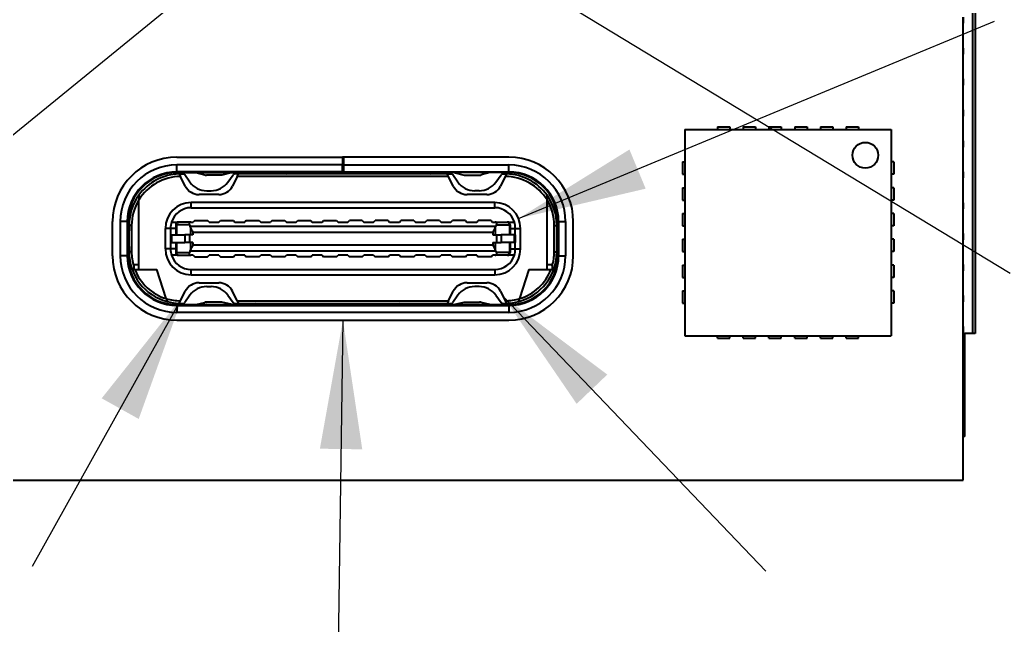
# Model space of a CAD drawing. Header units: millimetres. Extents: x 15 to 205, y 5 to 292.
# Drawn here: x 123.48 to 142.69, y 125.18 to 136.92 of the extents above; entities that cross this region are included whole.
import ezdxf

# ---------------------------------------------------------------- set-up
doc = ezdxf.new("R2010")
doc.units = ezdxf.units.MM
doc.layers.add('Annotations', color=7, linetype='Continuous')
doc.layers.add('Geometries', color=7, linetype='Continuous')
doc.dimstyles.new('ISO-25', dxfattribs={"dimtxt": 2.5, "dimasz": 2.5, "dimexe": 1.25, "dimexo": 0.625, "dimtad": 1, "dimtxsty": 'Standard', "dimcen": 2.5, "dimadec": 0, "dimazin": 0, "dimtfac": 1, "dimtmove": 0, "dimatfit": 3, "dimfxl": 1, "dimarcsym": 0})

msp = doc.modelspace()

# ---------------------------------------------------------------- linework, layer by layer
at = {"layer": 'Geometries', "linetype": 'Continuous', "lineweight": 40}
for p, q in [((141.959, 140.587), (141.959, 130.837)), ((142.011, 140.587), (142.011, 130.837)), ((141.783, 136.852), (141.783, 136.972)), ((141.783, 136.372), (141.783, 136.852)), ((141.784, 136.852), (141.783, 136.852)), ((141.784, 136.972), (141.784, 136.852)), ((141.783, 136.252), (141.783, 136.372)), ((141.784, 136.372), (141.783, 136.372)), ((141.783, 135.772), (141.783, 136.252)), ((141.784, 136.252), (141.783, 136.252)), ((141.784, 136.372), (141.784, 136.252)), ((141.783, 135.652), (141.783, 135.772)), ((141.784, 135.772), (141.783, 135.772)), ((141.784, 135.772), (141.784, 135.652)), ((141.783, 135.172), (141.783, 135.652)), ((141.784, 135.652), (141.783, 135.652)), ((141.783, 135.052), (141.783, 135.172)), ((141.784, 135.172), (141.783, 135.172)), ((141.784, 135.172), (141.784, 135.052)), ((141.783, 134.572), (141.783, 135.052)), ((141.784, 135.052), (141.783, 135.052)), ((136.383, 134.793), (136.383, 134.163)), ((136.383, 134.793), (137.013, 134.793)), ((137.013, 134.843), (137.013, 134.793)), ((137.013, 134.843), (137.253, 134.843)), ((137.013, 134.793), (137.253, 134.793)), ((137.253, 134.843), (137.253, 134.793)), ((137.253, 134.793), (137.513, 134.793)), ((137.513, 134.843), (137.753, 134.843)), ((137.513, 134.843), (137.513, 134.793)), ((137.513, 134.793), (137.753, 134.793)), ((137.753, 134.843), (137.753, 134.793)), ((137.753, 134.793), (138.013, 134.793)), ((138.013, 134.843), (138.013, 134.793)), ((138.013, 134.843), (138.253, 134.843)), ((138.013, 134.793), (138.253, 134.793)), ((138.253, 134.843), (138.253, 134.793)), ((138.253, 134.793), (138.513, 134.793)), ((138.513, 134.843), (138.513, 134.793)), ((138.513, 134.843), (138.753, 134.843)), ((138.513, 134.793), (138.753, 134.793)), ((138.753, 134.843), (138.753, 134.793)), ((138.753, 134.793), (139.013, 134.793)), ((139.013, 134.843), (139.013, 134.793)), ((139.013, 134.843), (139.253, 134.843)), ((139.013, 134.793), (139.253, 134.793)), ((139.253, 134.843), (139.253, 134.793)), ((139.253, 134.793), (139.513, 134.793)), ((139.513, 134.843), (139.753, 134.843)), ((139.513, 134.843), (139.513, 134.793)), ((139.513, 134.793), (139.753, 134.793)), ((139.753, 134.843), (139.753, 134.793)), ((139.753, 134.793), (140.383, 134.793)), ((140.383, 134.793), (140.383, 134.163)), ((141.783, 134.452), (141.783, 134.572)), ((141.784, 134.572), (141.783, 134.572)), ((141.784, 134.572), (141.784, 134.452)), ((141.783, 133.972), (141.783, 134.452)), ((141.784, 134.452), (141.783, 134.452)), ((126.527, 134.255), (129.737, 134.255)), ((129.737, 134.255), (129.737, 134.105)), ((129.757, 134.255), (129.737, 134.255)), ((129.757, 134.255), (129.757, 134.105)), ((132.967, 134.255), (129.757, 134.255)), ((136.333, 134.163), (136.333, 133.923)), ((136.333, 134.163), (136.383, 134.163)), ((136.383, 134.163), (136.383, 133.923)), ((140.433, 134.163), (140.383, 134.163)), ((140.383, 134.163), (140.383, 133.923)), ((140.433, 134.163), (140.433, 133.923)), ((129.737, 134.105), (126.527, 134.105)), ((126.527, 133.97), (126.527, 134.105)), ((126.527, 133.955), (126.527, 133.97)), ((129.737, 133.97), (126.527, 133.97)), ((126.527, 133.955), (126.578, 133.955)), ((126.578, 133.955), (126.596, 133.955)), ((126.578, 133.955), (126.578, 133.955)), ((126.578, 133.955), (126.578, 133.955)), ((126.596, 133.955), (126.897, 133.955)), ((126.597, 133.945), (126.639, 133.945)), ((126.597, 133.945), (126.597, 133.93)), ((126.897, 133.955), (127.597, 133.955)), ((126.897, 133.955), (127.065, 133.913)), ((127.597, 133.955), (127.397, 133.905)), ((127.597, 133.955), (127.698, 133.955)), ((127.698, 133.955), (127.992, 133.955)), ((127.992, 133.955), (128.619, 133.955)), ((128.062, 133.93), (128.042, 133.942)), ((128.619, 133.955), (128.662, 133.93)), ((128.619, 133.955), (129.737, 133.955)), ((129.737, 133.97), (129.737, 134.105)), ((129.737, 133.97), (129.737, 133.955)), ((129.757, 133.955), (129.737, 133.955)), ((129.757, 134.105), (132.967, 134.105)), ((129.757, 134.105), (129.757, 133.97)), ((129.757, 133.97), (129.757, 133.955)), ((129.757, 133.97), (132.967, 133.97)), ((130.875, 133.955), (129.757, 133.955)), ((130.875, 133.955), (130.832, 133.93)), ((131.502, 133.955), (130.875, 133.955)), ((131.432, 133.93), (131.452, 133.942)), ((131.796, 133.955), (131.502, 133.955)), ((131.897, 133.955), (131.796, 133.955)), ((131.897, 133.955), (132.097, 133.905)), ((132.597, 133.955), (131.897, 133.955)), ((132.597, 133.955), (132.429, 133.913)), ((132.747, 133.955), (132.597, 133.955)), ((132.898, 133.955), (132.747, 133.955)), ((132.747, 133.955), (132.747, 133.955)), ((132.855, 133.945), (132.897, 133.945)), ((132.897, 133.93), (132.897, 133.945)), ((132.916, 133.955), (132.898, 133.955)), ((132.967, 133.955), (132.916, 133.955)), ((132.916, 133.955), (132.916, 133.955)), ((132.916, 133.955), (132.916, 133.955)), ((132.967, 133.97), (132.967, 134.105)), ((132.967, 133.955), (132.967, 133.97)), ((141.783, 133.852), (141.783, 133.972)), ((141.784, 133.972), (141.783, 133.972)), ((141.784, 133.972), (141.784, 133.852)), ((126.572, 133.93), (126.597, 133.88)), ((126.597, 133.93), (126.662, 133.93)), ((126.689, 133.696), (126.597, 133.88)), ((126.779, 133.771), (126.677, 133.914)), ((127.065, 133.913), (127.096, 133.906)), ((127.096, 133.906), (127.097, 133.905)), ((127.397, 133.905), (127.097, 133.905)), ((127.515, 133.771), (127.617, 133.914)), ((127.697, 133.88), (127.605, 133.696)), ((127.722, 133.93), (127.632, 133.93)), ((127.697, 133.88), (127.722, 133.93)), ((131.797, 133.88), (127.697, 133.88)), ((128.062, 133.93), (127.722, 133.93)), ((128.662, 133.93), (128.062, 133.93)), ((130.832, 133.93), (128.662, 133.93)), ((131.432, 133.93), (130.832, 133.93)), ((131.772, 133.93), (131.432, 133.93)), ((131.797, 133.88), (131.772, 133.93)), ((131.772, 133.93), (131.862, 133.93)), ((131.889, 133.696), (131.797, 133.88)), ((131.979, 133.771), (131.877, 133.914)), ((132.097, 133.905), (132.397, 133.905)), ((132.398, 133.906), (132.397, 133.905)), ((132.398, 133.906), (132.429, 133.913)), ((132.715, 133.771), (132.817, 133.914)), ((132.897, 133.88), (132.805, 133.696)), ((132.832, 133.93), (132.897, 133.93)), ((132.922, 133.93), (132.897, 133.88)), ((136.333, 133.923), (136.383, 133.923)), ((136.383, 133.923), (136.383, 133.663)), ((140.433, 133.923), (140.383, 133.923)), ((140.383, 133.923), (140.383, 133.663)), ((141.783, 133.372), (141.783, 133.852)), ((141.784, 133.852), (141.783, 133.852)), ((127.104, 133.605), (127.19, 133.605)), ((132.39, 133.605), (132.304, 133.605)), ((136.333, 133.663), (136.333, 133.423)), ((136.333, 133.663), (136.383, 133.663)), ((136.383, 133.663), (136.383, 133.423)), ((140.433, 133.663), (140.383, 133.663)), ((140.383, 133.663), (140.383, 133.423)), ((140.433, 133.663), (140.433, 133.423)), ((125.787, 133.517), (125.787, 133.427)), ((125.787, 132.175), (125.787, 133.427)), ((132.692, 133.375), (126.802, 133.375)), ((126.802, 133.275), (126.802, 133.375)), ((127.337, 133.53), (126.957, 133.53)), ((132.537, 133.53), (132.157, 133.53)), ((132.692, 133.275), (132.692, 133.375)), ((133.707, 133.427), (133.707, 133.517)), ((133.707, 132.175), (133.707, 133.427)), ((136.333, 133.423), (136.383, 133.423)), ((136.383, 133.423), (136.383, 133.163)), ((140.433, 133.423), (140.383, 133.423)), ((140.383, 133.423), (140.383, 133.163)), ((141.783, 133.252), (141.783, 133.372)), ((141.784, 133.372), (141.783, 133.372)), ((141.784, 133.372), (141.784, 133.252)), ((126.802, 133.275), (132.692, 133.275)), ((141.783, 132.772), (141.783, 133.252)), ((141.784, 133.252), (141.783, 133.252)), ((125.277, 132.345), (125.277, 133.005)), ((125.562, 133.005), (125.427, 133.005)), ((125.427, 133.005), (125.427, 132.345)), ((125.562, 133.005), (125.577, 133.005)), ((125.562, 133.005), (125.562, 132.345)), ((125.577, 133.005), (125.577, 132.825)), ((126.42, 132.995), (126.527, 132.995)), ((126.527, 132.995), (126.552, 132.995)), ((126.552, 132.995), (126.562, 132.995)), ((126.795, 132.995), (126.562, 132.995)), ((126.795, 132.995), (126.802, 132.995)), ((126.802, 132.995), (126.842, 132.995)), ((126.872, 133.025), (126.842, 132.995)), ((126.872, 133.025), (127.122, 133.025)), ((127.152, 132.995), (127.122, 133.025)), ((127.152, 132.995), (127.342, 132.995)), ((127.342, 132.995), (127.372, 133.025)), ((127.372, 133.025), (127.622, 133.025)), ((127.622, 133.025), (127.652, 132.995)), ((127.652, 132.995), (127.842, 132.995)), ((127.872, 133.025), (127.842, 132.995)), ((127.872, 133.025), (128.122, 133.025)), ((128.122, 133.025), (128.152, 132.995)), ((128.152, 132.995), (128.342, 132.995)), ((128.372, 133.025), (128.342, 132.995)), ((128.372, 133.025), (128.622, 133.025)), ((128.622, 133.025), (128.652, 132.995)), ((128.652, 132.995), (128.842, 132.995)), ((128.842, 132.995), (128.872, 133.025)), ((128.872, 133.025), (129.122, 133.025)), ((129.122, 133.025), (129.152, 132.995)), ((129.152, 132.995), (129.342, 132.995)), ((129.342, 132.995), (129.372, 133.025)), ((129.372, 133.025), (129.622, 133.025)), ((129.622, 133.025), (129.652, 132.995)), ((129.652, 132.995), (129.842, 132.995)), ((129.842, 132.995), (129.872, 133.025)), ((130.122, 133.025), (129.872, 133.025)), ((130.122, 133.025), (130.152, 132.995)), ((130.152, 132.995), (130.342, 132.995)), ((130.342, 132.995), (130.372, 133.025)), ((130.622, 133.025), (130.372, 133.025)), ((130.622, 133.025), (130.652, 132.995)), ((130.652, 132.995), (130.842, 132.995)), ((130.842, 132.995), (130.872, 133.025)), ((131.122, 133.025), (130.872, 133.025)), ((131.122, 133.025), (131.152, 132.995)), ((131.152, 132.995), (131.342, 132.995)), ((131.342, 132.995), (131.372, 133.025)), ((131.622, 133.025), (131.372, 133.025)), ((131.622, 133.025), (131.652, 132.995)), ((131.652, 132.995), (131.842, 132.995)), ((131.842, 132.995), (131.872, 133.025)), ((132.122, 133.025), (131.872, 133.025)), ((132.122, 133.025), (132.152, 132.995)), ((132.152, 132.995), (132.342, 132.995)), ((132.342, 132.995), (132.372, 133.025)), ((132.622, 133.025), (132.372, 133.025)), ((132.622, 133.025), (132.652, 132.995)), ((132.652, 132.995), (132.699, 132.995)), ((132.699, 132.995), (132.932, 132.995)), ((132.942, 132.995), (132.932, 132.995)), ((132.967, 132.995), (132.942, 132.995)), ((132.967, 132.995), (133.074, 132.995)), ((133.917, 133.005), (133.917, 132.825)), ((133.932, 133.005), (133.917, 133.005)), ((133.932, 133.005), (134.067, 133.005)), ((133.932, 133.005), (133.932, 132.345)), ((134.067, 133.005), (134.067, 132.345)), ((134.217, 132.345), (134.217, 133.005)), ((136.333, 133.163), (136.383, 133.163)), ((136.333, 133.163), (136.333, 132.923)), ((136.383, 133.163), (136.383, 132.923)), ((140.433, 133.163), (140.383, 133.163)), ((140.383, 133.163), (140.383, 132.923)), ((140.433, 133.163), (140.433, 132.923)), ((125.577, 132.825), (125.577, 132.525)), ((125.597, 132.825), (125.577, 132.825)), ((125.647, 132.93), (125.597, 132.93)), ((125.597, 132.93), (125.597, 132.825)), ((125.597, 132.525), (125.597, 132.825)), ((125.647, 132.93), (125.647, 132.42)), ((126.302, 132.475), (126.302, 132.875)), ((126.402, 132.875), (126.302, 132.875)), ((126.402, 132.875), (126.402, 132.75)), ((126.502, 132.875), (126.402, 132.875)), ((126.502, 132.945), (126.515, 132.945)), ((126.502, 132.945), (126.502, 132.875)), ((126.502, 132.875), (126.502, 132.75)), ((126.515, 132.945), (126.515, 132.75)), ((126.767, 132.945), (126.515, 132.945)), ((126.767, 132.945), (126.78, 132.92)), ((126.78, 132.92), (132.715, 132.92)), ((126.79, 132.893), (126.79, 132.75)), ((126.837, 132.8), (126.837, 132.75)), ((126.837, 132.8), (132.657, 132.8)), ((132.657, 132.8), (132.657, 132.75)), ((132.704, 132.893), (132.704, 132.75)), ((132.727, 132.945), (132.715, 132.92)), ((132.727, 132.945), (132.979, 132.945)), ((132.992, 132.945), (132.979, 132.945)), ((132.979, 132.945), (132.979, 132.75)), ((132.992, 132.945), (132.992, 132.875)), ((132.992, 132.875), (133.092, 132.875)), ((132.992, 132.875), (132.992, 132.75)), ((133.092, 132.75), (133.092, 132.875)), ((133.092, 132.875), (133.192, 132.875)), ((133.192, 132.475), (133.192, 132.875)), ((133.847, 132.93), (133.897, 132.93)), ((133.847, 132.42), (133.847, 132.93)), ((133.897, 132.825), (133.897, 132.93)), ((133.897, 132.825), (133.917, 132.825)), ((133.897, 132.525), (133.897, 132.825)), ((133.917, 132.825), (133.917, 132.525)), ((136.333, 132.923), (136.383, 132.923)), ((136.383, 132.923), (136.383, 132.663)), ((140.433, 132.923), (140.383, 132.923)), ((140.383, 132.923), (140.383, 132.663)), ((126.423, 132.75), (126.402, 132.75)), ((126.402, 132.75), (126.402, 132.6)), ((126.402, 132.6), (126.402, 132.475)), ((126.423, 132.6), (126.402, 132.6)), ((126.423, 132.75), (126.423, 132.6)), ((126.423, 132.75), (126.502, 132.75)), ((126.423, 132.6), (126.502, 132.6)), ((126.502, 132.75), (126.515, 132.75)), ((126.502, 132.6), (126.515, 132.6)), ((126.502, 132.6), (126.502, 132.475)), ((126.515, 132.75), (126.677, 132.75)), ((126.515, 132.6), (126.515, 132.405)), ((126.515, 132.6), (126.677, 132.6)), ((126.77, 132.75), (126.677, 132.75)), ((126.677, 132.75), (126.677, 132.6)), ((126.77, 132.6), (126.677, 132.6)), ((126.77, 132.75), (126.77, 132.6)), ((126.79, 132.75), (126.77, 132.75)), ((126.79, 132.6), (126.77, 132.6)), ((126.837, 132.75), (126.79, 132.75)), ((126.837, 132.6), (126.79, 132.6)), ((126.79, 132.6), (126.79, 132.457)), ((126.837, 132.6), (126.837, 132.55)), ((132.657, 132.75), (132.704, 132.75)), ((132.657, 132.6), (132.704, 132.6)), ((132.657, 132.6), (132.657, 132.55)), ((132.704, 132.75), (132.724, 132.75)), ((132.704, 132.6), (132.704, 132.457)), ((132.704, 132.6), (132.724, 132.6)), ((132.724, 132.75), (132.724, 132.6)), ((132.724, 132.75), (132.817, 132.75)), ((132.724, 132.6), (132.817, 132.6)), ((132.979, 132.75), (132.817, 132.75)), ((132.817, 132.75), (132.817, 132.6)), ((132.979, 132.6), (132.817, 132.6)), ((132.992, 132.75), (132.979, 132.75)), ((132.979, 132.6), (132.979, 132.405)), ((132.992, 132.6), (132.979, 132.6)), ((133.071, 132.75), (132.992, 132.75)), ((132.992, 132.6), (132.992, 132.475)), ((133.071, 132.6), (132.992, 132.6)), ((133.071, 132.75), (133.092, 132.75)), ((133.071, 132.75), (133.071, 132.6)), ((133.071, 132.6), (133.092, 132.6)), ((133.092, 132.75), (133.092, 132.6)), ((133.092, 132.475), (133.092, 132.6)), ((136.333, 132.663), (136.333, 132.423)), ((136.333, 132.663), (136.383, 132.663)), ((136.383, 132.663), (136.383, 132.423)), ((140.433, 132.663), (140.383, 132.663)), ((140.383, 132.663), (140.383, 132.423)), ((140.433, 132.663), (140.433, 132.423)), ((141.783, 132.652), (141.783, 132.772)), ((141.784, 132.772), (141.783, 132.772)), ((141.783, 132.172), (141.783, 132.652)), ((141.784, 132.652), (141.783, 132.652)), ((141.784, 132.772), (141.784, 132.652)), ((125.577, 132.525), (125.597, 132.525)), ((125.577, 132.525), (125.577, 132.345)), ((125.597, 132.525), (125.597, 132.42)), ((125.647, 132.42), (125.597, 132.42)), ((126.402, 132.475), (126.302, 132.475)), ((126.502, 132.475), (126.402, 132.475)), ((126.502, 132.475), (126.502, 132.405)), ((126.502, 132.405), (126.515, 132.405)), ((126.515, 132.405), (126.767, 132.405)), ((126.78, 132.43), (126.767, 132.405)), ((132.715, 132.43), (126.78, 132.43)), ((132.657, 132.55), (126.837, 132.55)), ((132.715, 132.43), (132.727, 132.405)), ((132.979, 132.405), (132.727, 132.405)), ((132.992, 132.405), (132.979, 132.405)), ((132.992, 132.475), (133.092, 132.475)), ((132.992, 132.475), (132.992, 132.405)), ((133.092, 132.475), (133.192, 132.475)), ((133.847, 132.42), (133.897, 132.42)), ((133.917, 132.525), (133.897, 132.525)), ((133.897, 132.42), (133.897, 132.525)), ((133.917, 132.525), (133.917, 132.345)), ((136.333, 132.423), (136.383, 132.423)), ((136.383, 132.423), (136.383, 132.163)), ((140.433, 132.423), (140.383, 132.423)), ((140.383, 132.423), (140.383, 132.163)), ((125.562, 132.345), (125.427, 132.345)), ((125.577, 132.345), (125.562, 132.345)), ((126.527, 132.355), (126.42, 132.355)), ((126.552, 132.355), (126.527, 132.355)), ((126.552, 132.355), (126.562, 132.355)), ((126.562, 132.355), (126.795, 132.355)), ((126.842, 132.355), (126.795, 132.355)), ((126.842, 132.355), (126.872, 132.325)), ((126.872, 132.325), (127.122, 132.325)), ((127.122, 132.325), (127.152, 132.355)), ((127.342, 132.355), (127.152, 132.355)), ((127.342, 132.355), (127.372, 132.325)), ((127.372, 132.325), (127.622, 132.325)), ((127.622, 132.325), (127.652, 132.355)), ((127.842, 132.355), (127.652, 132.355)), ((127.842, 132.355), (127.872, 132.325)), ((128.122, 132.325), (127.872, 132.325)), ((128.122, 132.325), (128.152, 132.355)), ((128.342, 132.355), (128.152, 132.355)), ((128.342, 132.355), (128.372, 132.325)), ((128.622, 132.325), (128.372, 132.325)), ((128.622, 132.325), (128.652, 132.355)), ((128.842, 132.355), (128.652, 132.355)), ((128.842, 132.355), (128.872, 132.325)), ((129.122, 132.325), (128.872, 132.325)), ((129.122, 132.325), (129.152, 132.355)), ((129.342, 132.355), (129.152, 132.355)), ((129.342, 132.355), (129.372, 132.325)), ((129.622, 132.325), (129.372, 132.325)), ((129.622, 132.325), (129.652, 132.355)), ((129.842, 132.355), (129.652, 132.355)), ((129.842, 132.355), (129.872, 132.325)), ((130.122, 132.325), (129.872, 132.325)), ((130.122, 132.325), (130.152, 132.355)), ((130.342, 132.355), (130.152, 132.355)), ((130.342, 132.355), (130.372, 132.325)), ((130.622, 132.325), (130.372, 132.325)), ((130.622, 132.325), (130.652, 132.355)), ((130.842, 132.355), (130.652, 132.355)), ((130.842, 132.355), (130.872, 132.325)), ((131.122, 132.325), (130.872, 132.325)), ((131.122, 132.325), (131.152, 132.355)), ((131.342, 132.355), (131.152, 132.355)), ((131.342, 132.355), (131.372, 132.325)), ((131.622, 132.325), (131.372, 132.325)), ((131.622, 132.325), (131.652, 132.355)), ((131.842, 132.355), (131.652, 132.355)), ((131.842, 132.355), (131.872, 132.325)), ((132.122, 132.325), (131.872, 132.325)), ((132.122, 132.325), (132.152, 132.355)), ((132.342, 132.355), (132.152, 132.355)), ((132.342, 132.355), (132.372, 132.325)), ((132.622, 132.325), (132.372, 132.325)), ((132.622, 132.325), (132.652, 132.355)), ((132.699, 132.355), (132.652, 132.355)), ((132.932, 132.355), (132.699, 132.355)), ((132.942, 132.355), (132.932, 132.355)), ((132.942, 132.355), (132.967, 132.355)), ((133.074, 132.355), (132.967, 132.355)), ((133.917, 132.345), (133.932, 132.345)), ((133.932, 132.345), (134.067, 132.345)), ((125.687, 132.175), (125.687, 132.148)), ((125.687, 132.175), (125.787, 132.175)), ((125.687, 132.148), (125.687, 132.075)), ((125.687, 132.075), (125.712, 132.075)), ((125.712, 132.075), (125.787, 132.075)), ((125.787, 132.075), (125.787, 132.175)), ((125.787, 132.075), (126.137, 132.075)), ((126.318, 131.512), (126.137, 132.075)), ((126.802, 131.975), (126.802, 132.075)), ((126.802, 132.075), (132.692, 132.075)), ((132.692, 132.075), (132.692, 131.975)), ((133.357, 132.075), (133.176, 131.512)), ((133.357, 132.075), (133.707, 132.075)), ((133.707, 132.175), (133.807, 132.175)), ((133.707, 132.075), (133.707, 132.175)), ((133.707, 132.075), (133.782, 132.075)), ((133.782, 132.075), (133.807, 132.075)), ((133.807, 132.175), (133.807, 132.148)), ((133.807, 132.148), (133.807, 132.075)), ((136.333, 132.163), (136.333, 131.923)), ((136.333, 132.163), (136.383, 132.163)), ((136.383, 132.163), (136.383, 131.923)), ((140.433, 132.163), (140.383, 132.163)), ((140.383, 132.163), (140.383, 131.923)), ((140.433, 132.163), (140.433, 131.923)), ((141.783, 132.052), (141.783, 132.172)), ((141.784, 132.172), (141.783, 132.172)), ((141.783, 131.572), (141.783, 132.052)), ((141.784, 132.052), (141.783, 132.052)), ((141.784, 132.172), (141.784, 132.052)), ((126.802, 131.975), (132.692, 131.975)), ((126.957, 131.82), (127.337, 131.82)), ((132.157, 131.82), (132.537, 131.82)), ((136.333, 131.923), (136.383, 131.923)), ((136.383, 131.923), (136.383, 131.663)), ((140.433, 131.923), (140.383, 131.923)), ((140.383, 131.923), (140.383, 131.663)), ((126.597, 131.47), (126.689, 131.654)), ((127.104, 131.745), (127.19, 131.745)), ((127.697, 131.47), (127.605, 131.654)), ((131.797, 131.47), (131.889, 131.654)), ((132.39, 131.745), (132.304, 131.745)), ((132.805, 131.654), (132.897, 131.47)), ((136.333, 131.663), (136.333, 131.423)), ((136.333, 131.663), (136.383, 131.663)), ((136.383, 131.663), (136.383, 131.423)), ((140.433, 131.663), (140.383, 131.663)), ((140.383, 131.663), (140.383, 131.423)), ((140.433, 131.663), (140.433, 131.423)), ((126.318, 131.512), (126.336, 131.455)), ((126.572, 131.421), (126.597, 131.47)), ((126.779, 131.579), (126.677, 131.437)), ((126.897, 131.395), (127.065, 131.437)), ((127.096, 131.445), (127.065, 131.437)), ((127.096, 131.445), (127.097, 131.445)), ((127.397, 131.445), (127.097, 131.445)), ((127.597, 131.395), (127.397, 131.445)), ((127.515, 131.579), (127.617, 131.437)), ((127.697, 131.47), (131.797, 131.47)), ((127.697, 131.47), (127.722, 131.42)), ((131.797, 131.47), (131.772, 131.42)), ((131.979, 131.579), (131.877, 131.437)), ((131.897, 131.395), (132.097, 131.445)), ((132.097, 131.445), (132.397, 131.445)), ((132.398, 131.445), (132.397, 131.445)), ((132.429, 131.437), (132.398, 131.445)), ((132.597, 131.395), (132.429, 131.437)), ((132.715, 131.579), (132.817, 131.437)), ((132.897, 131.47), (132.922, 131.421)), ((133.158, 131.455), (133.176, 131.512)), ((141.783, 131.452), (141.783, 131.572)), ((141.784, 131.572), (141.783, 131.572)), ((141.783, 130.972), (141.783, 131.452)), ((141.784, 131.452), (141.783, 131.452)), ((141.784, 131.572), (141.784, 131.452)), ((126.527, 131.395), (126.596, 131.395)), ((126.527, 131.395), (126.527, 131.381)), ((126.527, 131.381), (132.967, 131.381)), ((126.527, 131.381), (126.527, 131.245)), ((132.967, 131.245), (126.527, 131.245)), ((126.596, 131.395), (126.897, 131.395)), ((126.597, 131.42), (126.597, 131.405)), ((126.597, 131.42), (126.662, 131.42)), ((126.597, 131.405), (126.639, 131.405)), ((126.897, 131.395), (127.597, 131.395)), ((127.597, 131.395), (127.698, 131.395)), ((127.632, 131.42), (127.722, 131.42)), ((127.698, 131.395), (127.992, 131.395)), ((127.722, 131.42), (128.062, 131.42)), ((127.992, 131.395), (128.619, 131.395)), ((128.062, 131.42), (128.042, 131.409)), ((128.062, 131.42), (128.662, 131.42)), ((128.619, 131.395), (128.662, 131.42)), ((128.619, 131.395), (130.875, 131.395)), ((128.662, 131.42), (130.832, 131.42)), ((130.875, 131.395), (130.832, 131.42)), ((130.832, 131.42), (131.432, 131.42)), ((130.875, 131.395), (131.502, 131.395)), ((131.432, 131.42), (131.772, 131.42)), ((131.432, 131.42), (131.452, 131.409)), ((131.502, 131.395), (131.796, 131.395)), ((131.772, 131.42), (131.862, 131.42)), ((131.796, 131.395), (131.897, 131.395)), ((131.897, 131.395), (132.597, 131.395)), ((132.597, 131.395), (132.898, 131.395)), ((132.832, 131.42), (132.897, 131.42)), ((132.855, 131.405), (132.897, 131.405)), ((132.897, 131.405), (132.897, 131.42)), ((132.898, 131.395), (132.916, 131.395)), ((132.916, 131.395), (132.967, 131.395)), ((132.916, 131.395), (132.916, 131.395)), ((132.916, 131.395), (132.916, 131.395)), ((132.967, 131.395), (132.967, 131.381)), ((132.967, 131.381), (132.967, 131.245)), ((136.333, 131.423), (136.383, 131.423)), ((136.383, 131.423), (136.383, 130.793)), ((140.433, 131.423), (140.383, 131.423)), ((140.383, 131.423), (140.383, 130.793)), ((126.527, 131.095), (132.967, 131.095)), ((141.783, 130.852), (141.783, 130.972)), ((141.784, 130.972), (141.783, 130.972)), ((141.784, 130.972), (141.784, 130.852)), ((136.383, 130.793), (137.013, 130.793)), ((137.013, 130.793), (137.253, 130.793)), ((137.013, 130.743), (137.013, 130.793)), ((137.013, 130.743), (137.253, 130.743)), ((137.253, 130.793), (137.513, 130.793)), ((137.253, 130.743), (137.253, 130.793)), ((137.513, 130.743), (137.513, 130.793)), ((137.513, 130.793), (137.753, 130.793)), ((137.513, 130.743), (137.753, 130.743)), ((137.753, 130.743), (137.753, 130.793)), ((137.753, 130.793), (138.013, 130.793)), ((138.013, 130.793), (138.253, 130.793)), ((138.013, 130.743), (138.013, 130.793)), ((138.013, 130.743), (138.253, 130.743)), ((138.253, 130.793), (138.513, 130.793)), ((138.253, 130.743), (138.253, 130.793)), ((138.513, 130.743), (138.513, 130.793)), ((138.513, 130.793), (138.753, 130.793)), ((138.513, 130.743), (138.753, 130.743)), ((138.753, 130.743), (138.753, 130.793)), ((138.753, 130.793), (139.013, 130.793)), ((139.013, 130.743), (139.013, 130.793)), ((139.013, 130.793), (139.253, 130.793)), ((139.013, 130.743), (139.253, 130.743)), ((139.253, 130.743), (139.253, 130.793)), ((139.253, 130.793), (139.513, 130.793)), ((139.513, 130.793), (139.753, 130.793)), ((139.513, 130.743), (139.513, 130.793)), ((139.513, 130.743), (139.753, 130.743)), ((139.753, 130.793), (140.383, 130.793)), ((139.753, 130.743), (139.753, 130.793)), ((141.783, 130.837), (141.783, 130.852)), ((141.784, 130.852), (141.783, 130.852)), ((141.783, 130.372), (141.783, 130.837)), ((141.783, 130.837), (141.811, 130.837)), ((141.811, 128.837), (141.811, 130.837)), ((141.959, 130.837), (141.811, 130.837)), ((142.011, 130.837), (141.959, 130.837)), ((141.783, 130.252), (141.783, 130.372)), ((141.784, 130.372), (141.783, 130.372)), ((141.784, 130.372), (141.784, 130.252)), ((141.783, 129.772), (141.783, 130.252)), ((141.784, 130.252), (141.783, 130.252)), ((141.783, 129.652), (141.783, 129.772)), ((141.784, 129.772), (141.783, 129.772)), ((141.784, 129.772), (141.784, 129.652)), ((141.783, 129.172), (141.783, 129.652)), ((141.784, 129.652), (141.783, 129.652)), ((141.783, 129.052), (141.783, 129.172)), ((141.784, 129.172), (141.783, 129.172)), ((141.784, 129.172), (141.784, 129.052)), ((141.783, 128.837), (141.783, 129.052)), ((141.784, 129.052), (141.783, 129.052)), ((141.783, 127.993), (141.783, 128.837)), ((141.811, 128.837), (141.783, 128.837)), ((117.783, 127.993), (141.783, 127.993))]:
    msp.add_line(p, q, dxfattribs=at)
at = {"layer": 'Geometries', "linetype": 'Continuous', "lineweight": 40, "flags": 128}
for points in [[(126.795, 132.995), (126.791, 132.995), (126.786, 132.994), (126.783, 132.994), (126.78, 132.993), (126.778, 132.992), (126.775, 132.99), (126.772, 132.989), (126.77, 132.987), (126.768, 132.985), (126.766, 132.983), (126.765, 132.981), (126.763, 132.978), (126.762, 132.974), (126.762, 132.971), (126.761, 132.967), (126.762, 132.964), (126.762, 132.959), (126.763, 132.954), (126.765, 132.95), (126.767, 132.945)], [(132.727, 132.945), (132.729, 132.95), (132.731, 132.954), (132.732, 132.959), (132.732, 132.964), (132.733, 132.967), (132.732, 132.971), (132.732, 132.974), (132.731, 132.978), (132.729, 132.981), (132.728, 132.983), (132.726, 132.985), (132.724, 132.987), (132.722, 132.989), (132.719, 132.99), (132.717, 132.992), (132.714, 132.993), (132.711, 132.994), (132.708, 132.994), (132.703, 132.995), (132.699, 132.995)], [(126.79, 132.893), (126.788, 132.901), (126.785, 132.908), (126.782, 132.914), (126.78, 132.92)], [(126.79, 132.893), (126.792, 132.887), (126.794, 132.881), (126.797, 132.874), (126.8, 132.867), (126.804, 132.86), (126.808, 132.852), (126.812, 132.843), (126.817, 132.835), (126.822, 132.826), (126.827, 132.818), (126.832, 132.809), (126.835, 132.802), (126.837, 132.8)], [(132.657, 132.8), (132.659, 132.802), (132.662, 132.809), (132.667, 132.818), (132.672, 132.826), (132.677, 132.835), (132.682, 132.843), (132.686, 132.852), (132.69, 132.86), (132.694, 132.867), (132.697, 132.874), (132.7, 132.881), (132.702, 132.887), (132.704, 132.893)], [(132.704, 132.893), (132.707, 132.901), (132.709, 132.908), (132.712, 132.914), (132.715, 132.92)], [(126.767, 132.405), (126.765, 132.401), (126.763, 132.396), (126.762, 132.392), (126.762, 132.387), (126.761, 132.383), (126.762, 132.38), (126.762, 132.376), (126.763, 132.373), (126.765, 132.37), (126.766, 132.368), (126.768, 132.365), (126.77, 132.363), (126.772, 132.362), (126.775, 132.36), (126.778, 132.359), (126.78, 132.358), (126.783, 132.357), (126.786, 132.356), (126.791, 132.356), (126.795, 132.355)], [(126.78, 132.43), (126.782, 132.436), (126.785, 132.443), (126.788, 132.45), (126.79, 132.457)], [(126.837, 132.55), (126.835, 132.548), (126.83, 132.539), (126.825, 132.53), (126.82, 132.52), (126.814, 132.511), (126.81, 132.502), (126.805, 132.493), (126.802, 132.486), (126.798, 132.48), (126.796, 132.473), (126.793, 132.467), (126.791, 132.46), (126.79, 132.457)], [(132.704, 132.457), (132.702, 132.463), (132.7, 132.47), (132.697, 132.477), (132.694, 132.483), (132.69, 132.49), (132.686, 132.499), (132.682, 132.507), (132.677, 132.516), (132.672, 132.524), (132.667, 132.533), (132.662, 132.541), (132.659, 132.548), (132.657, 132.55)], [(132.699, 132.355), (132.703, 132.356), (132.708, 132.356), (132.711, 132.357), (132.714, 132.358), (132.717, 132.359), (132.719, 132.36), (132.722, 132.362), (132.724, 132.363), (132.726, 132.365), (132.728, 132.368), (132.729, 132.37), (132.731, 132.373), (132.732, 132.376), (132.732, 132.38), (132.733, 132.383), (132.732, 132.387), (132.732, 132.392), (132.731, 132.396), (132.729, 132.401), (132.727, 132.405)], [(132.715, 132.43), (132.712, 132.436), (132.709, 132.443), (132.707, 132.45), (132.704, 132.457)]]:
    msp.add_lwpolyline(points, dxfattribs=at)
at = {"layer": 'Geometries', "linetype": 'Continuous', "lineweight": 40}
msp.add_circle((139.883, 134.293), 0.25, dxfattribs=at)
for centre, radius, start, end in [((126.527, 133.005), 1.25, 90, 180), ((132.967, 133.005), 1.25, 0, 90), ((126.527, 133.005), 1.1, 90, 180), ((126.527, 133.005), 0.965, 90, 180), ((126.527, 133.005), 0.95, 90, 180), ((126.596, 133.855), 0.1, 64.1581, 90), ((126.596, 133.855), 0.1, 48.5904, 64.1581), ((127.698, 133.855), 0.1, 90, 131.4096), ((127.992, 133.855), 0.1, 60, 90), ((131.502, 133.855), 0.1, 90, 120), ((131.796, 133.855), 0.1, 48.5904, 90), ((132.898, 133.855), 0.1, 115.8419, 131.4096), ((132.898, 133.855), 0.1, 90, 115.8419), ((132.967, 133.005), 1.1, 0, 90), ((132.967, 133.005), 0.965, 0, 90), ((132.967, 133.005), 0.95, 0, 90), ((126.597, 132.93), 1, 91.4237, 144.0959), ((126.597, 132.93), 0.95, 90, 148.4991), ((126.597, 132.93), 1, 90, 91.4237), ((126.596, 133.855), 0.1, 35.7734, 48.5904), ((127.104, 134.005), 0.4, 215.7734, 270), ((127.104, 134.005), 0.1, 246.7483, 265.1792), ((127.19, 134.005), 0.4, 270, 324.2266), ((127.698, 133.855), 0.1, 131.4096, 144.2266), ((131.796, 133.855), 0.1, 35.7734, 48.5904), ((132.304, 134.005), 0.4, 215.7734, 270), ((132.39, 134.005), 0.4, 270, 324.2266), ((132.39, 134.005), 0.1, 274.8208, 293.2517), ((132.898, 133.855), 0.1, 131.4096, 144.2266), ((132.897, 132.93), 1, 88.5763, 90), ((132.897, 132.93), 0.95, 31.5009, 90), ((132.897, 132.93), 1, 35.9041, 88.5763), ((126.957, 133.83), 0.3, 206.5651, 270), ((127.337, 133.83), 0.3, 270, 333.4349), ((132.157, 133.83), 0.3, 206.5651, 270), ((132.537, 133.83), 0.3, 270, 333.4349), ((126.597, 132.93), 1, 144.0959, 180), ((126.597, 132.93), 0.95, 148.4991, 180), ((126.802, 132.875), 0.5, 90, 180), ((132.692, 132.875), 0.5, 0, 90), ((132.897, 132.93), 1, 0, 35.9041), ((132.897, 132.93), 0.95, 0, 31.5009), ((126.802, 132.875), 0.4, 90, 162.5424), ((132.692, 132.875), 0.4, 17.4576, 90), ((126.802, 132.875), 0.4, 162.5424, 180), ((126.552, 132.945), 0.05, 125.0924, 180), ((126.802, 132.875), 0.3, 156.4218, 158.3026), ((126.552, 132.945), 0.05, 90, 125.0924), ((132.942, 132.945), 0.05, 54.9076, 90), ((132.692, 132.875), 0.3, 21.6974, 23.5782), ((132.942, 132.945), 0.05, 0, 54.9076), ((132.692, 132.875), 0.4, 0, 17.4576), ((126.597, 132.42), 1, 180, 254.875), ((126.597, 132.42), 0.95, 180, 196.6856), ((126.802, 132.475), 0.5, 180, 270), ((126.802, 132.475), 0.4, 180, 197.4576), ((126.552, 132.405), 0.05, 180, 234.9076), ((132.692, 132.475), 0.5, 270, 0), ((132.942, 132.405), 0.05, 305.0924, 0), ((132.692, 132.475), 0.4, 342.5424, 0), ((132.897, 132.42), 1, 285.125, 0), ((132.897, 132.42), 0.95, 343.3144, 0), ((126.527, 132.345), 1.25, 180, 270), ((126.527, 132.345), 1.1, 180, 270), ((126.527, 132.345), 0.965, 180, 270), ((126.527, 132.345), 0.95, 180, 270), ((126.802, 132.475), 0.4, 197.4576, 270), ((126.802, 132.475), 0.3, 201.6974, 203.5782), ((126.552, 132.405), 0.05, 234.9076, 270), ((132.692, 132.475), 0.4, 270, 342.5424), ((132.942, 132.405), 0.05, 270, 305.0924), ((132.692, 132.475), 0.3, 336.4218, 338.3026), ((132.967, 132.345), 0.95, 270, 0), ((132.967, 132.345), 1.25, 270, 0), ((132.967, 132.345), 0.965, 270, 0), ((132.967, 132.345), 1.1, 270, 0), ((126.597, 132.42), 0.95, 201.2943, 252.9004), ((132.897, 132.42), 0.95, 287.0996, 338.7057), ((126.957, 131.52), 0.3, 90, 153.4349), ((127.337, 131.52), 0.3, 26.5651, 90), ((132.157, 131.52), 0.3, 90, 153.4349), ((132.537, 131.52), 0.3, 26.5651, 90), ((127.104, 131.345), 0.4, 90, 144.2266), ((127.19, 131.345), 0.4, 35.7734, 90), ((132.304, 131.345), 0.4, 90, 144.2266), ((132.39, 131.345), 0.4, 35.7734, 90), ((126.597, 132.42), 0.95, 252.9004, 270), ((126.597, 132.42), 1, 254.875, 268.5763), ((126.596, 131.495), 0.1, 311.4096, 324.2266), ((127.104, 131.345), 0.1, 94.8208, 113.2517), ((127.698, 131.495), 0.1, 215.7734, 228.5904), ((131.796, 131.495), 0.1, 311.4096, 324.2266), ((132.39, 131.345), 0.1, 66.7483, 85.1792), ((132.898, 131.495), 0.1, 215.7734, 228.5904), ((132.897, 132.42), 0.95, 270, 287.0996), ((132.897, 132.42), 1, 271.4237, 285.125), ((126.597, 132.42), 1, 268.5763, 270), ((126.596, 131.495), 0.1, 270, 295.8419), ((126.596, 131.495), 0.1, 295.8419, 311.4096), ((127.698, 131.495), 0.1, 228.5904, 270), ((127.992, 131.495), 0.1, 270, 300), ((131.502, 131.495), 0.1, 240, 270), ((131.796, 131.495), 0.1, 270, 311.4096), ((132.898, 131.495), 0.1, 228.5904, 244.1581), ((132.898, 131.495), 0.1, 244.1581, 270), ((132.897, 132.42), 1, 270, 271.4237)]:
    msp.add_arc(centre, radius, start, end, dxfattribs=at)
for centre, major_axis, start_param, end_param in [((126.562, 132.945), (0, 0.05), 0, 1.570796), ((132.932, 132.945), (0, 0.05), 4.712389, 6.283185), ((126.562, 132.405), (0, -0.05), 4.712389, 6.283185), ((132.932, 132.405), (0, -0.05), 0, 1.570796)]:
    msp.add_ellipse(centre, major_axis=major_axis, ratio=0.936329, start_param=start_param, end_param=end_param, dxfattribs=at)

# ---------------------------------------------------------------- leaders
at = {"layer": 'Annotations', "linetype": 'Continuous', "lineweight": 15}
for points in [[(129.159, 139.415), (117.468, 129.916)], [(130.375, 139.471), (142.693, 132.004)], [(133.154, 133.067), (142.392, 136.896)], [(126.643, 131.562), (123.718, 126.315)], [(132.851, 131.562), (137.951, 126.229)], [(129.747, 131.095), (129.361, 104.254)]]:
    msp.add_leader(points, dimstyle='ISO-25', dxfattribs=at)

doc.saveas('drawing.dxf')
